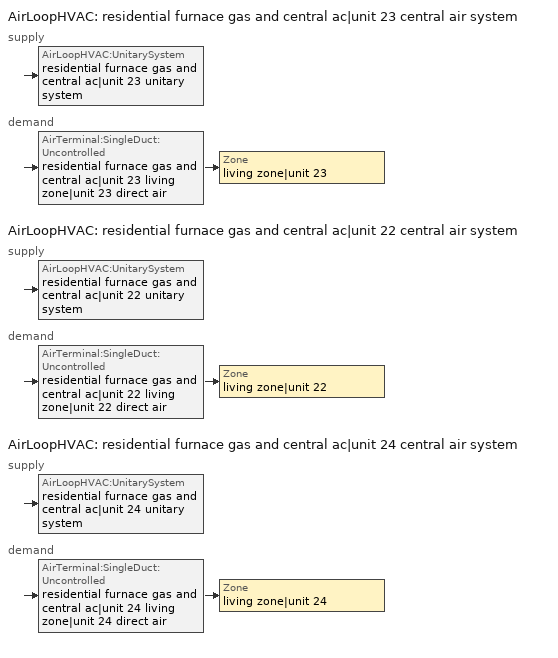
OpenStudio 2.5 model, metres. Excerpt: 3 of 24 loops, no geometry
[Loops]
AirLoopHVAC 'residential furnace gas and central ac|unit 23 central air system'
 supply: AirLoopHVAC:UnitarySystem 'residential furnace gas and central ac|unit 23 unitary system'
 demand: AirTerminal:SingleDuct:Uncontrolled 'residential furnace gas and central ac|unit 23 living zone|unit 23 direct air' > Zone 'living zone|unit 23'
AirLoopHVAC 'residential furnace gas and central ac|unit 22 central air system'
 supply: AirLoopHVAC:UnitarySystem 'residential furnace gas and central ac|unit 22 unitary system'
 demand: AirTerminal:SingleDuct:Uncontrolled 'residential furnace gas and central ac|unit 22 living zone|unit 22 direct air' > Zone 'living zone|unit 22'
AirLoopHVAC 'residential furnace gas and central ac|unit 24 central air system'
 supply: AirLoopHVAC:UnitarySystem 'residential furnace gas and central ac|unit 24 unitary system'
 demand: AirTerminal:SingleDuct:Uncontrolled 'residential furnace gas and central ac|unit 24 living zone|unit 24 direct air' > Zone 'living zone|unit 24'
[Sizing:Zone] Zone Cooling Design Supply Air Temperature Input Method=SupplyAirTemperature; Zone Cooling Design Supply Air Temperature {C}=14; Zone Cooling Design Supply Air Temperature Difference {deltaC}=11.11; Zone Heating Design Supply Air Temperature Input Method=SupplyAirTemperature; Zone Heating Design Supply Air Temperature {C}=40; Zone Heating Design Supply Air Temperature Difference {deltaC}=11.11; Zone Cooling Design Supply Air Humidity Ratio {kg-H2O/kg-air}=0.0085; Zone Heating Design Supply Air Humidity Ratio {kg-H2O/kg-air}=0.008; Cooling Design Air Flow Method=DesignDay; Heating Design Air Flow Method=DesignDay; Account for Dedicated Outdoor Air System=No; Dedicated Outdoor Air System Control Strategy=NeutralSupplyAir; Dedicated Outdoor Air Low Setpoint Temperature for Design {C}=autosize; Dedicated Outdoor Air High Setpoint Temperature for Design {C}=autosize
living zone|unit 22; living zone|unit 23; living zone|unit 24
[Zone equipment]
living zone|unit 22: residential furnace gas and central ac|unit 22 living zone|unit 22 direct air
living zone|unit 23: residential furnace gas and central ac|unit 23 living zone|unit 23 direct air
living zone|unit 24: residential furnace gas and central ac|unit 24 living zone|unit 24 direct air
[Coil:Heating:Gas] Availability Schedule=residential heating season; Gas Burner Efficiency=0.78; Nominal Capacity {W}=AutoSize; Parasitic Electric Load {W}=0; Parasitic Gas Load {W}=0; Fuel Type=NaturalGas
residential furnace gas|unit 23 heating coil; residential furnace gas|unit 22 heating coil; residential furnace gas|unit 24 heating coil
[Coil:Cooling:DX:SingleSpeed] Availability Schedule=residential cooling season; Rated Total Cooling Capacity {W}=autosize; Rated Sensible Heat Ratio=0.740403; Rated COP {W/W}=3.95054; Rated Air Flow Rate {m3/s}=autosize; Rated Evaporator Fan Power Per Volume Flow Rate {W/(m3/s)}=773.391; Nominal Time for Condensate Removal to Begin {s}=1000; Ratio of Initial Moisture Evaporation Rate and Steady State Latent Capacity=1.5; Maximum Cycling Rate {cycles/hr}=3; Latent Capacity Time Constant {s}=45; Condenser Type=AirCooled; Evaporative Condenser Effectiveness=0; Evaporative Condenser Air Flow Rate {m3/s}=Autosize; Evaporative Condenser Pump Rated Power Consumption {W}=Autosize; Crankcase Heater Capacity {W}=0; Maximum Outdoor Dry-Bulb Temperature for Crankcase Heater Operation {C}=12.7778; Basin Heater Capacity {W/K}=0; Basin Heater Setpoint Temperature {C}=10
Name | Total Cooling Capacity Function of Temperature Curve | Total Cooling Capacity Function of Flow Fraction Curve | Energy Input Ratio Function of Temperature Curve | Energy Input Ratio Function of Flow Fraction Curve | Part Load Fraction Correlation Curve
residential central ac|unit 23 cooling coil | Cool-Cap-fT1 21 | Cool-Cap-fFF1 21 | Cool-EIR-fT1 21 | Cool-EIR-fFF1 21 | Cool-PLF-fPLR1 21
residential central ac|unit 22 cooling coil | Cool-Cap-fT1 22 | Cool-Cap-fFF1 22 | Cool-EIR-fT1 22 | Cool-EIR-fFF1 22 | Cool-PLF-fPLR1 22
residential central ac|unit 24 cooling coil | Cool-Cap-fT1 23 | Cool-Cap-fFF1 23 | Cool-EIR-fT1 23 | Cool-EIR-fFF1 23 | Cool-PLF-fPLR1 23
[Fan:OnOff] Availability Schedule=Always On Discrete; Fan Efficiency=0.117562; Pressure Rise {Pa}=124.55; Maximum Flow Rate {m3/s}=autosize; Motor Efficiency=1; Motor In Airstream Fraction=1
Name | Fan Power Ratio Function of Speed Ratio Curve | Fan Efficiency Ratio Function of Speed Ratio Curve
residential furnace gas and central ac|unit 23 supply fan | Fan On Off Power Curve 45 | Fan On Off Efficiency Curve 45
residential furnace gas and central ac|unit 22 supply fan | Fan On Off Power Curve 46 | Fan On Off Efficiency Curve 46
residential furnace gas and central ac|unit 24 supply fan | Fan On Off Power Curve 47 | Fan On Off Efficiency Curve 47
[AirLoopHVAC:UnitarySystem] Control Type=Load; Dehumidification Control Type=None; Availability Schedule=Always On Discrete; Fan Placement=BlowThrough; Supply Air Fan Operating Mode Schedule=Always Off Discrete; DX Heating Coil Sizing Ratio=1; Use DOAS DX Cooling Coil=No; DOAS DX Cooling Coil Leaving Minimum Air Temperature {C}=2; Latent Load Control=SensibleOnlyLoadControl; Supply Air Flow Rate During Cooling Operation {m3/s}=autosize; Supply Air Flow Rate During Heating Operation {m3/s}=autosize; Supply Air Flow Rate When No Cooling or Heating is Required {m3/s}=0; Maximum Supply Air Temperature {C}=48.8889; Maximum Outdoor Dry-Bulb Temperature for Supplemental Heater Operation {C}=21; Maximum Cycling Rate {cycles/hr}=2.5; Heat Pump Time Constant {s}=60; Fraction of On-Cycle Power Use=0.01; Heat Pump Fan Delay Time {s}=60; Ancilliary On-Cycle Electric Power {W}=0; Ancilliary Off-Cycle Electric Power {W}=0
Name | Controlling Zone or Thermostat Location | Supply Fan | Heating Coil | Cooling Coil
residential furnace gas and central ac|unit 23 unitary system | living zone|unit 23 | residential furnace gas and central ac|unit 23 supply fan | residential furnace gas|unit 23 heating coil | residential central ac|unit 23 cooling coil
residential furnace gas and central ac|unit 22 unitary system | living zone|unit 22 | residential furnace gas and central ac|unit 22 supply fan | residential furnace gas|unit 22 heating coil | residential central ac|unit 22 cooling coil
residential furnace gas and central ac|unit 24 unitary system | living zone|unit 24 | residential furnace gas and central ac|unit 24 supply fan | residential furnace gas|unit 24 heating coil | residential central ac|unit 24 cooling coil
[AirLoopHVAC] Availability Schedule=Always On Discrete; Design Supply Air Flow Rate {m3/s}=AutoSize
residential furnace gas and central ac|unit 23 central air system; residential furnace gas and central ac|unit 22 central air system; residential furnace gas and central ac|unit 24 central air system
[Sizing:System] Type of Load to Size On=Sensible; Design Outdoor Air Flow Rate {m3/s}=Autosize; Minimum System Air Flow Ratio=0.3; Preheat Design Temperature {C}=7; Preheat Design Humidity Ratio {kg-H2O/kg-Air}=0.008; Precool Design Temperature {C}=12.8; Precool Design Humidity Ratio {kg-H2O/kg-Air}=0.008; Central Cooling Design Supply Air Temperature {C}=12.8; Central Heating Design Supply Air Temperature {C}=16.7; Sizing Option=NonCoincident; 100% Outdoor Air in Cooling=Yes; 100% Outdoor Air in Heating=Yes; Central Cooling Design Supply Air Humidity Ratio {kg-H2O/kg-Air}=0.0085; Central Heating Design Supply Air Humidity Ratio {kg-H2O/kg-Air}=0.008; Cooling Design Air Flow Method=DesignDay; Cooling Design Air Flow Rate {m3/s}=0; Heating Design Air Flow Method=DesignDay; Heating Design Air Flow Rate {m3/s}=0; System Outdoor Air Method=ZoneSum; Zone Maximum Outdoor Air Fraction=1; Cooling Supply Air Flow Rate Per Floor Area {m3/s-m2}=0.00996765; Cooling Fraction of Autosized Cooling Supply Air Flow Rate=1; Cooling Supply Air Flow Rate Per Unit Cooling Capacity {m3/s-W}=3.94755e-05; Heating Supply Air Flow Rate Per Floor Area {m3/s-m2}=0.00996765; Heating Fraction of Autosized Heating Supply Air Flow Rate=1; Heating Fraction of Autosized Cooling Supply Air Flow Rate=1; Heating Supply Air Flow Rate Per Unit Heating Capacity {m3/s-W}=3.15882e-05; Cooling Design Capacity Method=CoolingDesignCapacity; Cooling Design Capacity {W}=autosize; Cooling Design Capacity Per Floor Area {W/m2}=234.7; Fraction of Autosized Cooling Design Capacity=1; Heating Design Capacity Method=HeatingDesignCapacity; Heating Design Capacity {W}=autosize; Heating Design Capacity Per Floor Area {W/m2}=157; Fraction of Autosized Heating Design Capacity=1; Central Cooling Capacity Control Method=OnOff
residential furnace gas and central ac|unit 23 central air system; residential furnace gas and central ac|unit 22 central air system; residential furnace gas and central ac|unit 24 central air system
[AirTerminal:SingleDuct:Uncontrolled] Availability Schedule=Always On Discrete; Maximum Air Flow Rate {m3/s}=AutoSize
residential furnace gas and central ac|unit 23 living zone|unit 23 direct air; residential furnace gas and central ac|unit 22 living zone|unit 22 direct air; residential furnace gas and central ac|unit 24 living zone|unit 24 direct air
[Schedule:Constant]
Name | Value
Always On Discrete | 1
Always Off Discrete | 0
[Curve:Exponent] Coefficient1 Constant=1; Coefficient2 Constant=0; Coefficient3 Constant=0; Minimum Value of x=0; Maximum Value of x=1
Fan On Off Power Curve 45; Fan On Off Power Curve 46; Fan On Off Power Curve 47
[Curve:Cubic] Coefficient1 Constant=1; Coefficient2 x=0; Coefficient3 x**2=0; Coefficient4 x**3=0; Minimum Value of x=0; Maximum Value of x=1
Fan On Off Efficiency Curve 45; Fan On Off Efficiency Curve 46; Fan On Off Efficiency Curve 47
[Curve:Biquadratic] Minimum Value of x=13.88; Maximum Value of x=23.88; Minimum Value of y=18.33; Maximum Value of y=51.66
Name | Coefficient1 Constant | Coefficient2 x | Coefficient3 x**2 | Coefficient4 y | Coefficient5 y**2 | Coefficient6 x*y
Cool-Cap-fT1 21; Cool-Cap-fT1 22; Cool-Cap-fT1 23 | 1.5509 | -0.0750501 | 0.00309714 | 0.00240111 | -5.0544e-05 | -0.000427281
Cool-EIR-fT1 21; Cool-EIR-fT1 22; Cool-EIR-fT1 23 | -0.304283 | 0.118048 | -0.00342467 | -0.00626191 | 0.000695427 | -0.000469975
[Curve:Quadratic] Minimum Value of x=0
Name | Coefficient1 Constant | Coefficient2 x | Coefficient3 x**2 | Maximum Value of x | Minimum Curve Output | Maximum Curve Output
Cool-PLF-fPLR1 21; Cool-PLF-fPLR1 22; Cool-PLF-fPLR1 23 | 0.93 | 0.07 | 0 | 1 | 0.7 | 1
Cool-Cap-fFF1 21; Cool-Cap-fFF1 22; Cool-Cap-fFF1 23 | 0.718605 | 0.4101 | -0.128705 | 2 | 0 | 2
Cool-EIR-fFF1 21; Cool-EIR-fFF1 22; Cool-EIR-fFF1 23 | 1.323 | -0.477711 | 0.154712 | 2 | 0 | 2
[Schedule:Ruleset]
Name | Default Day Schedule
residential heating season | Schedule Day 1
residential cooling season | Schedule Day 4
[Schedule:Day]
Schedule Day 1; Schedule Day 4: 24, 0, 0
residential heating season allday1; residential heating season allday2; residential heating season allday3; residential heating season allday4; residential heating season allday5; residential heating season allday6; residential heating season allday7; residential heating season allday8; residential heating season allday9; residential heating season allday10; residential heating season allday11; residential heating season allday12; residential cooling season allday1; residential cooling season allday2; residential cooling season allday3; residential cooling season allday4; residential cooling season allday5; residential cooling season allday6; residential cooling season allday7; residential cooling season allday8; residential cooling season allday9; residential cooling season allday10; residential cooling season allday11; residential cooling season allday12: 1, 0, 1, 2, 0, 1, 3, 0, 1, 4, 0, 1, 5, 0, 1, 6, 0, 1, 7, 0, 1, 8, 0, 1, 9, 0, 1, 10, 0, 1, 11, 0, 1, 12, 0, 1, 13, 0, 1, 14, 0, 1, 15, 0, 1, 16, 0, 1, 17, 0, 1, 18, 0, 1, 19, 0, 1, 20, 0, 1, 21, 0, 1, 22, 0, 1, 23, 0, 1, 24, 0, 1
[Schedule:Rule] Apply Sunday=Yes; Apply Monday=Yes; Apply Tuesday=Yes; Apply Wednesday=Yes; Apply Thursday=Yes; Apply Friday=Yes; Apply Saturday=Yes; Date Specification Type=DateRange; Start Day=1
Name | Schedule Ruleset | Rule Order | Day Schedule | Start Month | End Month | End Day
residential heating season allday ruleset1 | residential heating season | 11 | residential heating season allday1 | 1 | 1 | 31
residential heating season allday ruleset2 | residential heating season | 10 | residential heating season allday2 | 2 | 2 | 28
residential heating season allday ruleset3 | residential heating season | 9 | residential heating season allday3 | 3 | 3 | 31
residential heating season allday ruleset4 | residential heating season | 8 | residential heating season allday4 | 4 | 4 | 30
residential heating season allday ruleset5 | residential heating season | 7 | residential heating season allday5 | 5 | 5 | 31
residential heating season allday ruleset6 | residential heating season | 6 | residential heating season allday6 | 6 | 6 | 30
residential heating season allday ruleset7 | residential heating season | 5 | residential heating season allday7 | 7 | 7 | 31
residential heating season allday ruleset8 | residential heating season | 4 | residential heating season allday8 | 8 | 8 | 31
residential heating season allday ruleset9 | residential heating season | 3 | residential heating season allday9 | 9 | 9 | 30
residential heating season allday ruleset10 | residential heating season | 2 | residential heating season allday10 | 10 | 10 | 31
residential heating season allday ruleset11 | residential heating season | 1 | residential heating season allday11 | 11 | 11 | 30
residential heating season allday ruleset12 | residential heating season | 0 | residential heating season allday12 | 12 | 12 | 31
residential cooling season allday ruleset1 | residential cooling season | 11 | residential cooling season allday1 | 1 | 1 | 31
residential cooling season allday ruleset2 | residential cooling season | 10 | residential cooling season allday2 | 2 | 2 | 28
residential cooling season allday ruleset3 | residential cooling season | 9 | residential cooling season allday3 | 3 | 3 | 31
residential cooling season allday ruleset4 | residential cooling season | 8 | residential cooling season allday4 | 4 | 4 | 30
residential cooling season allday ruleset5 | residential cooling season | 7 | residential cooling season allday5 | 5 | 5 | 31
residential cooling season allday ruleset6 | residential cooling season | 6 | residential cooling season allday6 | 6 | 6 | 30
residential cooling season allday ruleset7 | residential cooling season | 5 | residential cooling season allday7 | 7 | 7 | 31
residential cooling season allday ruleset8 | residential cooling season | 4 | residential cooling season allday8 | 8 | 8 | 31
residential cooling season allday ruleset9 | residential cooling season | 3 | residential cooling season allday9 | 9 | 9 | 30
residential cooling season allday ruleset10 | residential cooling season | 2 | residential cooling season allday10 | 10 | 10 | 31
residential cooling season allday ruleset11 | residential cooling season | 1 | residential cooling season allday11 | 11 | 11 | 30
residential cooling season allday ruleset12 | residential cooling season | 0 | residential cooling season allday12 | 12 | 12 | 31
